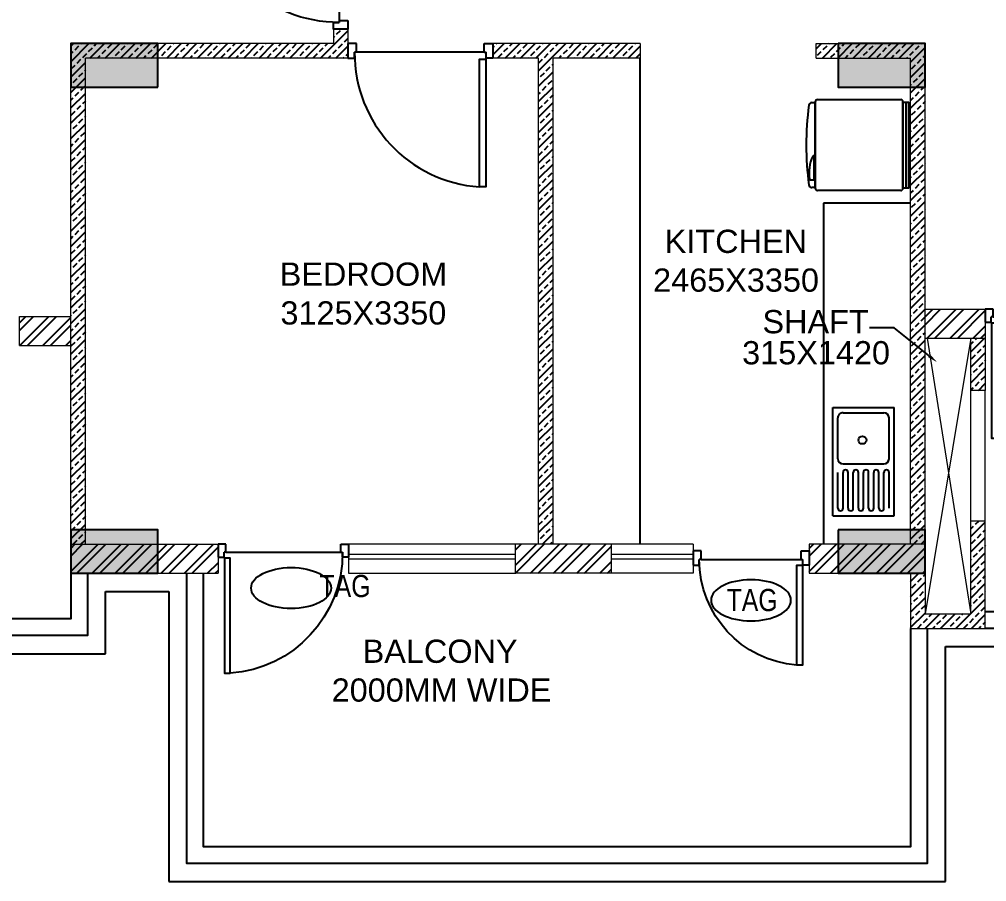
# Model space of a CAD drawing. Header units: millimetres. Extents: x 1255966 to 1543012, y 318612 to 465611.
# Drawn here: x 1406666 to 1413335, y 406914 to 412856 of the extents above; entities that cross this region are included whole.
import ezdxf
from ezdxf.enums import TextEntityAlignment as Align

# ---------------------------------------------------------------- set-up
doc = ezdxf.new("R2010")
doc.units = ezdxf.units.MM
doc.header["$LTSCALE"] = 500
doc.header["$MEASUREMENT"] = 0
doc.linetypes.add('HIDDEN', pattern=[0.375, 0.25, -0.125])
doc.layers.get('Defpoints').update_dxf_attribs({"lineweight": 0})
for name, color, linetype in [('AHC-A-FURNITURE', 2, 'Continuous'), ('DOOR', 8, 'Continuous'), ('FIXTURE', 251, 'Continuous'), ('FIXTURE-KITCHEN', 251, 'Continuous'), ('TEXT-RM NAME', 6, 'Continuous'), ('TOWER AREA COLUMN.', 6, 'Continuous')]:
    doc.layers.add(name, color=color, linetype=linetype)
for name, color, linetype, lineweight in [('CILL', 8, 'Continuous', 13), ('TILE', 252, 'Continuous', 13), ('TOWER COL HATCH', 253, 'Continuous', 20), ('Wall', 2, 'Continuous', 15), ('WIN', 144, 'Continuous', 15)]:
    doc.layers.add(name, color=color, linetype=linetype, lineweight=lineweight)
doc.layers.add('PROJECTION', color=7, linetype='HIDDEN', true_color=0xff4000)
doc.layers.add('RAILING', color=7, linetype='Continuous', true_color=0xadadad)
doc.styles.add('simplex', font='simplex.shx')
doc.styles.get("Standard").update_dxf_attribs({"font": 'arial.ttf'})
pattern_1 = [(225, (1412910.63, 412688.875), (53.033, -53.033), []), (225, (1412857.6, 412688.875), (53.033, -53.033), [37.5, -18.75])]
pattern_2 = [(225, (1650217.6, 108394.94), (79.549513, -79.549513), []), (225, (1650164.57, 108394.94), (79.549513, -79.549513), [])]
pattern_3 = [(225, (1650217.604, -169220.54), (53.033009, -53.033009), []), (225, (1650164.57, -169220.54), (53.033009, -53.033009), [37.5, -18.75])]

# ---------------------------------------------------------------- blocks, each defined once
blk = doc.blocks.new('DOOR 900')
at = {"layer": 'DOOR', "ltscale": 100}
for p, q in [((0, 15), (93, 15)), ((0, -40), (0, 15)), ((93, 15), (93, -28)), ((55.8, -40), (0, -40)), ((93, -28), (55.8, -28)), ((55.8, -40), (55.8, -28)), ((55.8, -40), (55.8, -860)), ((55.8, -860), (0, -860)), ((0, -860), (0, -915)), ((55.8, -860), (55.8, -872)), ((0, -915), (93, -915)), ((93, -872), (55.8, -872)), ((93, -915), (93, -872))]:
    blk.add_line(p, q, dxfattribs=at)
blk.add_lwpolyline([(99.6, -30.4), (918.5, -30.4), (918.5, -70.4), (99.6, -70.4)], close=True, dxfattribs=at)
blk.add_arc((60.5, -12), 860, 269.68451, 356.10376, dxfattribs=at)
blk = doc.blocks.new('DOOR 750')
at = {"layer": 'DOOR', "ltscale": 100}
for p, q in [((0, 730), (100, 730)), ((0, 675), (0, 730)), ((60, 675), (0, 675)), ((100, 687), (60, 687)), ((60, 675), (60, 687)), ((60, 675), (60, -15)), ((100, 730), (100, 687)), ((60, -15), (0, -15)), ((0, -15), (0, -70)), ((60, -15), (60, -27)), ((100, -27), (60, -27)), ((100, -70), (100, -27)), ((0, -70), (100, -70))]:
    blk.add_line(p, q, dxfattribs=at)
blk.add_lwpolyline([(99.6, -24.6), (787.7, -24.6), (787.7, 15.4), (99.6, 15.4)], close=True, dxfattribs=at)
at = {"layer": 'DOOR', "linetype": 'Continuous'}
blk.add_arc((62, -40.9), 727.9, 4.43826, 90.15923, dxfattribs=at)
at = {"layer": 'Defpoints', "ltscale": 100, "style": 'simplex', "width": 0.8}
blk.add_attdef('D750', (284.7, 36.5), '', height=100, dxfattribs=at)
blk = doc.blocks.new('A$C614879CD')
at = {"layer": 'FIXTURE', "ltscale": 0.5}
for p, q in [((450, 793.5), (0, 793.5)), ((0, 793.5), (0, 0)), ((450, 793.5), (450, 0)), ((37.5, 737.3), (37.5, 474.8)), ((75, 737.3), (75, 474.8)), ((112.5, 737.3), (112.5, 474.8)), ((150, 737.3), (150, 474.8)), ((187.5, 737.3), (187.5, 474.8)), ((225, 737.3), (225, 474.8)), ((262.5, 737.3), (262.5, 474.8)), ((300, 737.3), (300, 474.8)), ((337.5, 737.3), (337.5, 474.8)), ((375, 737.3), (375, 474.8)), ((412.5, 737.3), (412.5, 474.8)), ((37.5, 375), (37.5, 75)), ((375, 412.5), (75, 412.5)), ((412.5, 375), (412.5, 75)), ((450, 0), (0, 0)), ((375, 37.5), (75, 37.5))]:
    blk.add_line(p, q, dxfattribs=at)
blk.add_circle((232.7, 237.4), 28.8, dxfattribs=at)
for centre, radius, start, end in [((93.8, 737.3), 18.8, 0, 180), ((168.8, 737.3), 18.8, 0, 180), ((243.8, 737.3), 18.8, 0, 180), ((318.8, 737.3), 18.8, 0, 180), ((393.8, 737.3), 18.8, 0, 180), ((56.3, 474.8), 18.8, 180, 0), ((131.3, 474.8), 18.8, 180, 0), ((206.3, 474.8), 18.8, 180, 0), ((281.3, 474.8), 18.8, 180, 0), ((356.3, 474.8), 18.8, 180, 0), ((75, 375), 37.5, 90, 180), ((375, 375), 37.5, 0, 90), ((75, 75), 37.5, 180, 270), ((375, 75), 37.5, 270, 0)]:
    blk.add_arc(centre, radius, start, end, dxfattribs=at)
blk = doc.blocks.new('FRIDGE')
at = {"layer": 'FIXTURE-KITCHEN'}
for p, q in [((-313.5, 0), (313.5, 0)), ((-308, 0), (-308, 24.8)), ((308, 0), (-308, 0)), ((-252.6, 36), (-252.6, 13.5)), ((-247.1, 8), (-82.5, 8)), ((308, 24.8), (308, 0)), ((-330, -619.7), (-330, -16.5)), ((330, -16.5), (330, -619.7)), ((313.5, -636.2), (-313.5, -636.2)), ((312.4, -656.3), (-313.5, -656.3))]:
    blk.add_line(p, q, dxfattribs=at)
blk.add_lwpolyline([(-313.5, -636.2), (312.4, -636.2), (312.4, -676.5), (-313.5, -676.5)], close=True, dxfattribs=at)
for centre, radius, start, end in [((-286, 24.8), 22, 97.66226, 180), ((0, -2101), 2167, 82.33774, 97.66226), ((-247.1, 36), 5.5, 99.47443, 180), ((-247.1, 13.5), 5.5, 180, 270), ((-201, -240.4), 285.7, 64.98596, 99.47443), ((-82.5, 13.5), 5.5, 270, 64.98596), ((286, 24.8), 22, 0, 82.33774), ((-313.5, -16.5), 16.5, 90, 180), ((313.5, -16.5), 16.5, 0, 90), ((-313.5, -619.7), 16.5, 180, 270), ((313.5, -619.7), 16.5, 270, 0)]:
    blk.add_arc(centre, radius, start, end, dxfattribs=at)

msp = doc.modelspace()

# ---------------------------------------------------------------- hatches: boundary and pattern name
at = {"layer": 'AHC-A-FURNITURE', "ltscale": 50, "true_color": 0x5b5b5b}
h = msp.add_hatch(dxfattribs=at)
h.set_pattern_fill('ANSI33', color=251, scale=300, angle=180)
h.set_pattern_definition(pattern_3)
h.paths.add_polyline_path([(1407020.6, 409238.9), (1407120.6, 409238.9), (1407120.6, 412588.9), (1408930.6, 412588.9), (1408930.6, 412688.9), (1408930.6, 412788.9), (1408830.6, 412788.9), (1408830.6, 412688.9), (1407020.6, 412688.9)])
h = msp.add_hatch(dxfattribs=at)
h.set_pattern_fill('ANSI33', color=251, scale=300, angle=180)
h.set_pattern_definition(pattern_3)
h.paths.add_polyline_path([(1409930.6, 412588.9), (1410245.6, 412588.9), (1410245.6, 409238.9), (1410345.6, 409238.9), (1410345.6, 412588.9), (1410945.6, 412588.9), (1410945.6, 412688.9), (1409930.6, 412688.9)])
h = msp.add_hatch(dxfattribs=at)
h.set_pattern_fill('ANSI33', color=251, scale=300, angle=180)
h.set_pattern_definition([(225, (1650217.604, 108394.94), (53.033009, -53.033009), []), (225, (1650164.57, 108394.94), (53.033009, -53.033009), [37.5, -18.75])])
h.paths.add_polyline_path([(1412160.6, 412588.9), (1412810.6, 412588.9), (1412810.6, 412388.9), (1412910.6, 412388.9), (1412910.6, 412688.9), (1412160.6, 412688.9)])
h.paths.add_polyline_path([(1412810.6, 409238.9), (1412910.6, 409238.9), (1412910.6, 412388.9), (1412810.6, 412388.9)])
h = msp.add_hatch(dxfattribs=at)
h.set_pattern_fill('ANSI32', color=251, scale=300, angle=180)
h.set_pattern_definition(pattern_2)
h.paths.add_polyline_path([(1412910.6, 410658.9), (1413325.6, 410658.9), (1413325.6, 410858.9), (1412910.6, 410858.9)])
h = msp.add_hatch(dxfattribs=at)
h.set_pattern_fill('ANSI32', color=251, scale=300, angle=180)
h.set_pattern_definition(pattern_2)
h.paths.add_polyline_path([(1406665.6, 410718.9), (1406665.6, 410608.9), (1407020.6, 410608.9), (1407020.6, 410808.9), (1406665.6, 410808.9)])
h = msp.add_hatch(dxfattribs=at)
h.set_pattern_fill('ANSI33', color=251, scale=300, angle=180)
h.set_pattern_definition(pattern_1)
h.paths.add_polyline_path([(1413325.6, 410298.9), (1413225.6, 410298.9), (1413225.6, 410658.9), (1413325.6, 410658.9)])
h = msp.add_hatch(dxfattribs=at)
h.set_pattern_fill('ANSI33', color=251, scale=300, angle=180)
h.set_pattern_definition(pattern_1)
h.paths.add_polyline_path([(1412810.6, 409038.9), (1412910.6, 409038.9), (1412910.6, 408758.9), (1413225.6, 408758.9), (1413225.6, 409398.9), (1413325.6, 409398.9), (1413325.6, 408658.9), (1412810.6, 408658.9)])
h = msp.add_hatch(dxfattribs=at)
h.set_pattern_fill('ANSI32', color=251, scale=300, angle=180)
h.set_pattern_definition(pattern_2)
h.paths.add_polyline_path([(1407020.6, 409038.9), (1408035.6, 409038.9), (1408035.6, 409238.9), (1407020.6, 409238.9)])
h = msp.add_hatch(dxfattribs=at)
h.set_pattern_fill('ANSI32', color=251, scale=300, angle=180)
h.set_pattern_definition(pattern_2)
h.paths.add_polyline_path([(1410085.6, 409038.9), (1410745.6, 409038.9), (1410745.6, 409238.9), (1410085.6, 409238.9)])
h = msp.add_hatch(dxfattribs=at)
h.set_pattern_fill('ANSI32', color=251, scale=300, angle=180)
h.set_pattern_definition(pattern_2)
h.paths.add_polyline_path([(1412110.6, 409038.9), (1412110.6, 409238.9), (1412910.6, 409238.9), (1412910.6, 409038.9)])
at = {"layer": 'TOWER COL HATCH'}
h = msp.add_hatch(color=253, dxfattribs=at)
h.dxf.hatch_style = 1
h.paths.add_polyline_path([(1407620.6, 412388.9), (1407620.6, 412688.9), (1407020.6, 412688.9), (1407020.6, 412388.9)])
h = msp.add_hatch(color=253, dxfattribs=at)
h.dxf.hatch_style = 1
h.paths.add_polyline_path([(1412310.6, 412688.9), (1412310.6, 412388.9), (1412910.6, 412388.9), (1412910.6, 412688.9)])
h = msp.add_hatch(color=253, dxfattribs=at)
h.dxf.hatch_style = 1
h.paths.add_polyline_path([(1407020.6, 409338.9), (1407020.6, 409038.9), (1407620.6, 409038.9), (1407620.6, 409338.9)])
h = msp.add_hatch(color=253, dxfattribs=at)
h.dxf.hatch_style = 1
h.paths.add_polyline_path([(1412310.6, 409338.9), (1412310.6, 409038.9), (1412910.6, 409038.9), (1412910.6, 409338.9)])

# ---------------------------------------------------------------- linework, layer by layer
at = {"linetype": 'Continuous'}
msp.add_ellipse((1408539.6, 408936.9), major_axis=(-275.7, 0), ratio=0.512885, dxfattribs=at)
at = {"linetype": 'Continuous', "extrusion": (0, 0, -1)}
msp.add_ellipse((1411710.1, 408852.6), major_axis=(275.7, 0), ratio=0.512885, dxfattribs=at)
at = {"layer": 'CILL'}
for p, q in [((1413225.6, 409398.9), (1413225.6, 410298.9)), ((1413325.6, 409398.9), (1413325.6, 410298.9))]:
    msp.add_line(p, q, dxfattribs=at)
at = {"layer": 'Defpoints', "color": 2, "ltscale": 50}
msp.add_lwpolyline([(1407135.6, 409038.9), (1407820.6, 409038.9)], dxfattribs=at)
at = {"layer": 'FIXTURE-KITCHEN'}
for p, q in [((1410945.6, 409238.9), (1410945.6, 412588.9)), ((1412210.6, 411588.9), (1412210.6, 409238.9)), ((1412810.6, 411588.9), (1412210.6, 411588.9))]:
    msp.add_line(p, q, dxfattribs=at)
at = {"layer": 'PROJECTION', "linetype": 'ByBlock', "ltscale": 50}
for p, q in [((1407260.6, 408483.9), (1407260.6, 408913.9)), ((1407260.6, 408913.9), (1407695.6, 408913.9)), ((1407695.6, 408913.9), (1407695.6, 406913.9)), ((1413050.6, 406913.9), (1413050.6, 408533.9)), ((1413050.6, 408533.9), (1417865.6, 408533.9)), ((1400480.6, 408483.9), (1407260.6, 408483.9)), ((1407695.6, 406913.9), (1413050.6, 406913.9))]:
    msp.add_line(p, q, dxfattribs=at)
at = {"layer": 'RAILING', "color": 36, "true_color": 0x7f4010}
for p, q in [((1417990.6, 408773.9), (1413325.6, 408773.9)), ((1417990.6, 408658.9), (1413325.6, 408658.9))]:
    msp.add_line(p, q, dxfattribs=at)
for points in [[(1407020.6, 409038.9), (1407020.6, 408723.9), (1403970.6, 408723.9)], [(1407135.6, 409038.9), (1407135.6, 408608.9), (1403970.6, 408608.9)], [(1412925.6, 408658.9), (1412925.6, 407038.9), (1407820.6, 407038.9), (1407820.6, 409038.9)], [(1412810.6, 408658.9), (1412810.6, 407153.9), (1407935.6, 407153.9), (1407935.6, 409038.9)], [(1412795.6, 409038.9), (1412795.6, 409038.9)]]:
    msp.add_lwpolyline(points, dxfattribs=at)
at = {"layer": 'TEXT-RM NAME'}
msp.add_lwpolyline([(1412938.8, 410536.6), (1412698.4, 410729.2), (1412528.1, 410729.2)], dxfattribs=at)
msp.add_solid([(1412946.1, 410545.7), (1412993.5, 410492.9), (1412931.5, 410527.5)], dxfattribs=at)
at = {"layer": 'TILE', "linetype": 'HIDDEN', "ltscale": 45}
for p, q in [((1413225.6, 410658.9), (1412910.6, 408758.9)), ((1412925.6, 410658.9), (1413225.6, 408758.9))]:
    msp.add_line(p, q, dxfattribs=at)
at = {"layer": 'TOWER AREA COLUMN.'}
for points in [[(1407620.6, 412388.9), (1407620.6, 412688.9), (1407020.6, 412688.9), (1407020.6, 412388.9)], [(1412310.6, 412688.9), (1412310.6, 412388.9), (1412910.6, 412388.9), (1412910.6, 412688.9)], [(1407020.6, 409338.9), (1407020.6, 409038.9), (1407620.6, 409038.9), (1407620.6, 409338.9)], [(1412310.6, 409338.9), (1412310.6, 409038.9), (1412910.6, 409038.9), (1412910.6, 409338.9)]]:
    msp.add_lwpolyline(points, close=True, dxfattribs=at)
at = {"layer": 'Wall'}
for p, q in [((1408930.6, 412788.9), (1408830.6, 412788.9)), ((1408830.6, 412788.9), (1408830.6, 412688.9)), ((1408930.6, 412788.9), (1408930.6, 412688.9)), ((1407020.6, 409038.9), (1407020.6, 412688.9)), ((1408830.6, 412688.9), (1407020.6, 412688.9)), ((1408930.6, 412688.9), (1408930.6, 412688.9)), ((1408930.6, 412588.9), (1408930.6, 412688.9)), ((1410945.6, 412688.9), (1409930.6, 412688.9)), ((1409930.6, 412588.9), (1409930.6, 412688.9)), ((1410945.6, 412688.9), (1410945.6, 412588.9)), ((1412160.6, 412588.9), (1412160.6, 412688.9)), ((1412160.6, 412688.9), (1412910.6, 412688.9)), ((1412910.6, 409238.9), (1412910.6, 412688.9)), ((1407120.6, 409238.9), (1407120.6, 412588.9)), ((1408930.6, 412588.9), (1407120.6, 412588.9)), ((1410245.6, 412588.9), (1409930.6, 412588.9)), ((1410245.6, 409238.9), (1410245.6, 412588.9)), ((1410945.6, 412588.9), (1410345.6, 412588.9)), ((1410345.6, 409238.9), (1410345.6, 412588.9)), ((1412160.6, 412588.9), (1412810.6, 412588.9)), ((1412810.6, 409238.9), (1412810.6, 412588.9)), ((1412910.6, 410858.9), (1413325.6, 410858.9)), ((1413325.6, 410858.9), (1413325.6, 410658.9)), ((1406665.6, 410808.9), (1407020.6, 410808.9)), ((1406665.6, 410608.9), (1406665.6, 410808.9)), ((1412910.6, 410658.9), (1413325.6, 410658.9)), ((1406665.6, 410608.9), (1407020.6, 410608.9)), ((1413325.6, 409398.9), (1413225.6, 409398.9)), ((1413325.6, 408658.9), (1413325.6, 409398.9)), ((1407020.6, 409238.9), (1408035.6, 409238.9)), ((1408035.6, 409238.9), (1408035.6, 409038.9)), ((1410745.6, 409238.9), (1410085.6, 409238.9)), ((1410085.6, 409038.9), (1410085.6, 409238.9)), ((1410745.6, 409238.9), (1410745.6, 409038.9)), ((1412910.6, 409238.9), (1412110.6, 409238.9)), ((1412110.6, 409238.9), (1412110.6, 409038.9)), ((1412910.6, 409038.9), (1412910.6, 409238.9)), ((1407020.6, 409038.9), (1408035.6, 409038.9)), ((1410745.6, 409038.9), (1410085.6, 409038.9)), ((1412110.6, 409038.9), (1412910.6, 409038.9)), ((1412910.6, 409038.9), (1412910.6, 409038.9))]:
    msp.add_line(p, q, dxfattribs=at)
msp.add_lwpolyline([(1413325.6, 410298.9), (1413225.6, 410298.9), (1413225.6, 410658.9), (1413325.6, 410658.9)], close=True, dxfattribs=at)
for points in [[(1412910.6, 409038.9), (1412910.6, 408758.9), (1413225.6, 408758.9), (1413225.6, 409398.9)], [(1412910.6, 409038.9), (1412810.6, 409038.9), (1412810.6, 408658.9), (1413325.6, 408658.9)]]:
    msp.add_lwpolyline(points, dxfattribs=at)
at = {"layer": 'WIN'}
for p, q in [((1410085.6, 409238.9), (1408935.6, 409238.9)), ((1408935.6, 409238.9), (1408935.6, 409038.9)), ((1411310.6, 409238.9), (1410745.6, 409238.9)), ((1411310.6, 409238.9), (1411310.6, 409038.9)), ((1410085.6, 409168.9), (1408935.6, 409168.9)), ((1411310.6, 409168.9), (1410745.6, 409168.9)), ((1408935.6, 409138.9), (1410085.6, 409138.9)), ((1410745.6, 409138.9), (1411310.6, 409138.9)), ((1408935.6, 409038.9), (1410085.6, 409038.9)), ((1411310.6, 409038.9), (1410745.6, 409038.9))]:
    msp.add_line(p, q, dxfattribs=at)

# ---------------------------------------------------------------- block references
at = {"layer": 'DOOR', "extrusion": (0, 0, -1), "xscale": 1.075268817204301, "yscale": 1.075268817204301, "zscale": -1.075268817204301}
msp.add_blockref('DOOR 900', (-1408930.6, 413772.7), dxfattribs=at)
at = {"layer": 'DOOR', "extrusion": (0, 0, -1)}
for p, xscale, yscale, zscale, rotation in [((-1409914.5, 412688.9), -1.075268817204303, 1.075268817204303, -1.075268817204303, 90), ((-1413340.1, 410858.9), 0.9677419354838978, 0.9677419354838978, -0.9677419354838975, 270), ((-1408050.1, 409238.9), 0.9677419354838978, 0.9677419354838978, -0.9677419354838975, 270)]:
    msp.add_blockref('DOOR 900', p, dxfattribs=dict(at, xscale=xscale, yscale=yscale, zscale=zscale, rotation=rotation))
at = {"layer": 'DOOR', "xscale": -1, "rotation": 90}
msp.add_blockref('DOOR 750', (1412040.6, 409193.9), dxfattribs=at)
at = {"layer": 'FIXTURE-KITCHEN', "extrusion": (0, 0, -1), "xscale": -0.9500000000000182, "yscale": 0.9500000000000182, "zscale": -0.9500000000000182, "rotation": 270}
msp.add_blockref('FRIDGE', (-1412153.4, 411989.4), dxfattribs=at)
at = {"layer": 'FIXTURE-KITCHEN', "xscale": 0.9405, "yscale": 0.9405, "zscale": 0.9405, "rotation": 180}
msp.add_blockref('A$C614879CD', (1412697.3, 410180), dxfattribs=at)

# ---------------------------------------------------------------- texts
at = {"width": 0.8}
for p in [(1408911.2, 408951), (1411717.9, 408854.6)]:
    msp.add_attdef('TAG', text='', height=153.1, dxfattribs=at).set_placement(p, align=Align.MIDDLE_CENTER)
at = {"layer": 'TEXT-RM NAME'}
for s, p in [('KITCHEN', (1411115.5, 411246.2)), ('BEDROOM', (1408460.8, 411020.2)), ('2465X3350', (1411035.3, 410978.9)), ('3125X3350', (1408465.9, 410752.9)), ('BALCONY', (1409032.5, 408421.5)), ('2000MM WIDE', (1408819.1, 408154.1))]:
    msp.add_text(s, height=160, dxfattribs=at).set_placement(p)
for s, p in [('SHAFT', (1411789.2, 410692.5)), ('315X1420', (1411649.3, 410478.5))]:
    msp.add_text(s, height=160, rotation=360, dxfattribs=at).set_placement(p)

doc.saveas('drawing.dxf')
